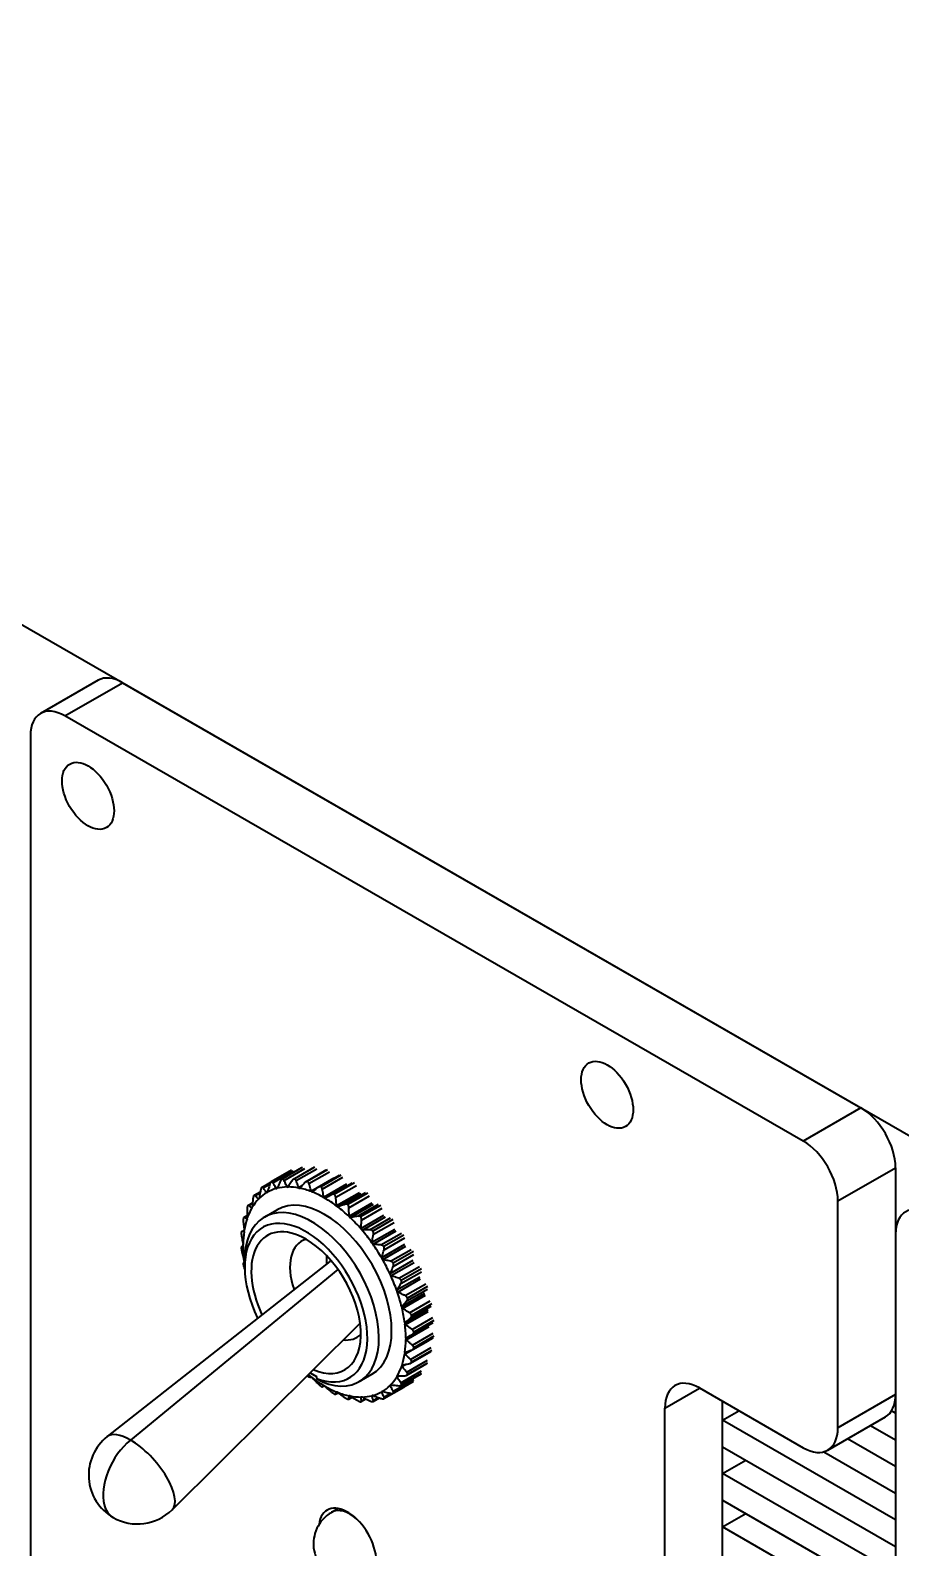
# Model space of a CAD drawing. Header units: millimetres. Extents: x 12 to 1415, y 12 to 997.
# Drawn here: x 996.9 to 1028.9, y 794.8 to 850.6 of the extents above; entities that cross this region are included whole.
import ezdxf

# ---------------------------------------------------------------- set-up
doc = ezdxf.new("R2010")
doc.units = ezdxf.units.MM
doc.header["$LTSCALE"] = 1.2
doc.layers.add('가시적인 것(ISO)', color=7, linetype='Continuous', lineweight=40)
doc.layers.add('가시적인 좁은 것(ISO)', color=7, linetype='Continuous', lineweight=35)

msp = doc.modelspace()

# ---------------------------------------------------------------- linework, layer by layer
at = {"layer": '가시적인 것(ISO)'}
for p, q in [((931.771, 866.114), (1064.141, 789.887)), ((999.391, 826.745), (997.27, 825.523)), ((1000.289, 826.657), (1027.442, 811.02)), ((1025.321, 809.799), (998.168, 825.435)), ((996.895, 824.696), (996.895, 655.337)), ((1005.755, 808.294), (1006.494, 808.719)), ((1006.496, 808.721), (1005.758, 808.296)), ((1006.145, 808.396), (1006.885, 808.822)), ((1006.9, 808.827), (1006.162, 808.402)), ((1006.572, 808.399), (1007.315, 808.826)), ((1007.345, 808.833), (1006.607, 808.408)), ((1007.027, 808.303), (1007.774, 808.733)), ((1007.82, 808.738), (1007.081, 808.313)), ((1028.715, 808.816), (1028.715, 806.372)), ((1005.407, 808.092), (1005.745, 808.287)), ((1007.499, 808.112), (1008.251, 808.545)), ((1008.313, 808.545), (1007.575, 808.119)), ((1007.975, 807.829), (1008.734, 808.266)), ((1008.812, 808.257), (1008.074, 807.832)), ((1005.123, 807.802), (1005.351, 807.934)), ((1009.305, 807.883), (1008.567, 807.458)), ((1026.594, 799.255), (1026.594, 807.594)), ((1004.749, 806.981), (1004.874, 807.053)), ((1004.901, 807.429), (1005.07, 807.526)), ((1005.505, 807.002), (1005.971, 807.271)), ((1009.78, 807.431), (1009.042, 807.006)), ((1004.668, 806.469), (1004.762, 806.523)), ((1010.225, 806.913), (1009.487, 806.487)), ((1010.629, 806.341), (1009.891, 805.916)), ((1028.715, 806.372), (1028.715, 637.013)), ((1007.905, 805.372), (999.726, 798.926)), ((1004.778, 805.154), (1004.778, 805.398)), ((1010.982, 805.729), (1010.244, 805.304)), ((1011.276, 805.093), (1010.537, 804.668)), ((1011.502, 804.448), (1010.764, 804.023)), ((1011.657, 803.81), (1010.918, 803.385)), ((1009.021, 803.105), (1002.109, 796.236)), ((1011.735, 803.195), (1010.996, 802.77)), ((1010.952, 802.13), (1011.704, 802.564)), ((1011.735, 802.618), (1010.996, 802.193)), ((1010.882, 801.625), (1011.63, 802.056)), ((1011.657, 802.093), (1010.918, 801.668)), ((1010.738, 801.182), (1011.481, 801.61)), ((1011.502, 801.633), (1010.764, 801.207)), ((1007.182, 801.277), (1007.417, 801.142)), ((1007.417, 801.142), (1007.417, 801.062)), ((1008.99, 800.95), (1009.457, 801.219)), ((1010.241, 800.524), (1010.98, 800.949)), ((1010.982, 800.951), (1010.244, 800.526)), ((1010.523, 800.812), (1011.263, 801.238)), ((1011.276, 801.249), (1010.537, 800.824)), ((1007.632, 800.763), (1007.691, 800.797)), ((1008.121, 800.488), (1008.215, 800.542)), ((1008.604, 800.303), (1008.73, 800.376)), ((1009.067, 800.213), (1009.237, 800.31)), ((1009.501, 800.219), (1009.731, 800.352)), ((1009.893, 800.322), (1010.631, 800.747)), ((1021.503, 800.715), (1025.321, 798.516)), ((1020.23, 624.466), (1020.23, 799.977)), ((1022.351, 799.53), (1022.351, 800.227)), ((1022.351, 625.687), (1022.351, 800.227)), ((1022.351, 799.53), (1022.956, 799.879)), ((1028.715, 799.79), (1028.568, 799.875)), ((1028.715, 795.866), (1022.351, 799.53)), ((1026.219, 798.428), (1028.341, 799.65)), ((1027.798, 799.337), (1028.715, 798.809)), ((1028.715, 797.828), (1026.946, 798.847)), ((1022.351, 798.549), (1028.715, 794.885)), ((1022.351, 797.568), (1022.351, 798.549)), ((1022.351, 797.568), (1023.203, 798.059)), ((1026.074, 798.368), (1028.715, 796.847)), ((1028.715, 793.904), (1022.351, 797.568)), ((1022.351, 796.587), (1028.715, 792.923)), ((1022.351, 795.606), (1022.351, 796.587)), ((1008.216, 796.281), (1007.974, 796.141)), ((1022.351, 795.606), (1023.203, 796.097)), ((1028.715, 791.941), (1022.351, 795.606))]:
    msp.add_line(p, q, dxfattribs=at)
for centre, radius, start, end in [((1009.793, 805.442), 2.01, 176.0066, 184.5852), ((1000.84, 797.513), 1.8, 128.2415, 240.064), ((1000.84, 797.513), 1.8, 240.064, 314.8186)]:
    msp.add_arc(centre, radius, start, end, dxfattribs=at)
for centre, major_axis, ratio, start_param, end_param in [((1000.289, 825.185), (-0.898, 1.56), 0.578093, 5.499721, 6.283185), ((998.168, 823.963), (-0.898, 1.56), 0.578093, 5.499721, 7.070517), ((1027.442, 809.549), (-0.898, 1.56), 0.578093, 3.928925, 5.499721), ((1025.321, 808.327), (0.898, -1.56), 0.578093, 0.787332, 2.358128), ((1007.714, 804.245), (-2.111, 3.666), 0.578093, 5.976671, 6.122328), ((1006.339, 808.158), (0.0299, -0.052), 0.578093, 5.556573, 6.385347), ((1007.714, 804.245), (-2.111, 3.666), 0.578093, 5.819591, 5.965249), ((1007.247, 803.976), (-1.743, 3.026), 0.578093, 2.513391, 7.070517), ((1007.714, 804.245), (-2.111, 3.666), 0.578093, 0.164724, 0.310382), ((1005.263, 807.715), (0.0299, -0.052), 0.578093, 6.027812, 6.856586), ((1007.714, 804.245), (-2.111, 3.666), 0.578093, 0.007645, 0.153302), ((1005.572, 807.955), (0.0299, -0.052), 0.578093, 5.870732, 6.699506), ((1007.714, 804.245), (-2.111, 3.666), 0.578093, 6.13375, 6.279408), ((1005.933, 808.104), (0.0299, -0.052), 0.578093, 5.713652, 6.542426), ((1007.714, 804.245), (-1.743, 3.026), 0.578093, 3.141593, 6.283185), ((1006.778, 808.115), (0.0299, -0.052), 0.578093, 5.399493, 6.228267), ((1007.714, 804.245), (-2.111, 3.666), 0.578093, 5.662512, 5.808169), ((1007.24, 807.978), (0.0299, -0.052), 0.578093, 5.242413, 6.071188), ((1007.714, 804.245), (-2.111, 3.666), 0.578093, 5.505432, 5.651089), ((1007.714, 807.748), (0.0299, -0.052), 0.578093, 5.085334, 5.914108), ((1007.714, 804.245), (-2.111, 3.666), 0.578093, 5.348352, 5.49401), ((1007.035, 803.854), (1.593, -2.766), 0.578093, 5.669711, 10.87186), ((1007.714, 804.245), (-2.111, 3.666), 0.578093, 0.321804, 0.467462), ((1005.014, 807.39), (0.0299, -0.052), 0.578093, 6.184891, 7.013665), ((1008.188, 807.432), (0.0299, -0.052), 0.578093, 4.928254, 5.757028), ((1007.714, 804.245), (-2.111, 3.666), 0.578093, 5.191273, 5.33693), ((1008.65, 807.037), (0.0299, -0.052), 0.578093, 4.771175, 5.599949), ((1007.714, 804.245), (-2.111, 3.666), 0.578093, 5.034193, 5.179851), ((1029.988, 805.64), (-0.898, 1.56), 0.578093, 5.499721, 7.070517), ((1007.714, 804.245), (2.111, -3.666), 0.578093, 3.777556, 3.923213), ((1004.722, 806.516), (0.0299, -0.052), 0.578093, 0.215865, 1.044639), ((1007.714, 804.245), (2.111, -3.666), 0.578093, 3.620476, 3.766134), ((1004.833, 806.987), (0.0299, -0.052), 0.578093, 0.058786, 0.88756), ((1007.035, 803.854), (-1.422, 2.47), 0.578093, 5.499721, 7.704882), ((1009.09, 806.574), (0.0299, -0.052), 0.578093, 4.614095, 5.442869), ((1007.714, 804.245), (-2.111, 3.666), 0.578093, 4.877113, 5.022771), ((1004.684, 805.989), (0.0299, -0.052), 0.578093, 0.372945, 1.201719), ((1007.714, 804.245), (2.111, -3.666), 0.578093, 3.934636, 4.080293), ((1007.884, 804.342), (-1.018, 1.768), 0.578093, 6.124504, 7.534505), ((1007.035, 803.854), (1.422, -2.47), 0.578093, 5.630523, 8.641314), ((1009.495, 806.053), (0.0299, -0.052), 0.578093, 4.457015, 5.285789), ((1007.714, 804.245), (-2.111, 3.666), 0.578093, 4.720034, 4.865691), ((1004.722, 805.42), (-0.0299, 0.052), 0.578093, 3.671617, 4.500391), ((1007.714, 804.245), (2.111, -3.666), 0.578093, 4.091715, 4.121261), ((1008.692, 804.466), (-0.796, 0.898), 0.409351, 6.148783, 6.259669), ((1009.857, 805.488), (0.0299, -0.052), 0.578093, 4.299936, 5.12871), ((1007.714, 804.245), (-2.111, 3.666), 0.578093, 4.562954, 4.708612), ((1010.165, 804.892), (0.0299, -0.052), 0.578093, 4.142856, 4.97163), ((1007.714, 804.245), (-2.111, 3.666), 0.578093, 4.405875, 4.551532), ((1010.414, 804.28), (0.0299, -0.052), 0.578093, 3.985776, 4.81455), ((1007.714, 804.245), (-2.111, 3.666), 0.578093, 4.248795, 4.394452), ((1010.596, 803.668), (0.0299, -0.052), 0.578093, 3.828697, 4.657471), ((1007.714, 804.245), (-2.111, 3.666), 0.578093, 4.091715, 4.237373), ((1010.707, 803.069), (0.0299, -0.052), 0.578093, 3.671617, 4.500391), ((1007.884, 804.342), (1.018, -1.768), 0.578093, 5.866062, 6.441867), ((1007.714, 804.245), (-2.111, 3.666), 0.578093, 3.934636, 4.080293), ((1010.744, 802.5), (-0.0299, 0.052), 0.578093, 0.372945, 1.201719), ((1007.714, 804.245), (-2.111, 3.666), 0.578093, 3.620476, 3.766134), ((1010.707, 801.973), (-0.0299, 0.052), 0.578093, 0.215865, 1.044639), ((1007.714, 804.245), (-2.111, 3.666), 0.578093, 3.777556, 3.923213), ((1007.714, 804.245), (2.111, -3.666), 0.578093, 0.321804, 0.467462), ((1010.596, 801.503), (-0.0299, 0.052), 0.578093, 0.058786, 0.88756), ((1007.714, 804.245), (2.111, -3.666), 0.578093, 5.296398, 5.33693), ((1007.24, 801.058), (-0.0299, 0.052), 0.578093, 4.928254, 5.757028), ((1007.714, 804.245), (2.111, -3.666), 0.578093, 5.348352, 5.49401), ((1007.714, 804.245), (2.111, -3.666), 0.578093, 0.164724, 0.310382), ((1010.414, 801.1), (-0.0299, 0.052), 0.578093, 6.184891, 7.013665), ((1021.503, 799.244), (-0.898, 1.56), 0.578093, 5.499721, 7.070517), ((1007.714, 800.742), (-0.0299, 0.052), 0.578093, 5.085334, 5.914108), ((1007.714, 804.245), (2.111, -3.666), 0.578093, 5.505432, 5.651089), ((1008.188, 800.512), (-0.0299, 0.052), 0.578093, 5.242413, 6.071188), ((1007.714, 804.245), (2.111, -3.666), 0.578093, 5.662512, 5.808169), ((1008.65, 800.374), (-0.0299, 0.052), 0.578093, 5.399493, 6.228267), ((1007.714, 804.245), (2.111, -3.666), 0.578093, 5.819591, 5.965249), ((1009.09, 800.331), (-0.0299, 0.052), 0.578093, 5.556573, 6.385347), ((1007.714, 804.245), (2.111, -3.666), 0.578093, 5.976671, 6.122328), ((1009.495, 800.385), (-0.0299, 0.052), 0.578093, 5.713652, 6.542426), ((1007.714, 804.245), (2.111, -3.666), 0.578093, 6.13375, 6.279408), ((1009.857, 800.534), (-0.0299, 0.052), 0.578093, 5.870732, 6.699506), ((1007.714, 804.245), (2.111, -3.666), 0.578093, 0.007645, 0.153302), ((1010.165, 800.774), (-0.0299, 0.052), 0.578093, 6.027812, 6.856586), ((1027.442, 801.21), (0.898, -1.56), 0.578093, 0, 0.787332), ((1025.321, 799.988), (0.898, -1.56), 0.578093, 5.499721, 7.070517), ((1008.563, 794.923), (-0.749, 1.3), 0.578093, 2.493727, 6.931051)]:
    msp.add_ellipse(centre, major_axis=major_axis, ratio=ratio, start_param=start_param, end_param=end_param, dxfattribs=at)
for centre in [(999.017, 822.494), (1018.109, 811.499)]:
    msp.add_ellipse(centre, major_axis=(-0.674, 1.17), ratio=0.578093, dxfattribs=at)
for points in [[(1005.461, 808.073), (1005.457, 808.079), (1005.448, 808.089), (1005.433, 808.097), (1005.419, 808.098), (1005.409, 808.094), (1005.405, 808.091)], [(1005.703, 808.213), (1005.693, 808.181), (1005.674, 808.117), (1005.646, 808.024), (1005.628, 807.964), (1005.619, 807.934)], [(1005.758, 808.296), (1005.753, 808.293), (1005.742, 808.285), (1005.727, 808.268), (1005.714, 808.244), (1005.707, 808.224), (1005.703, 808.213)], [(1005.819, 808.261), (1005.814, 808.268), (1005.805, 808.281), (1005.79, 808.293), (1005.774, 808.298), (1005.763, 808.297), (1005.758, 808.296)], [(1005.932, 808.063), (1005.919, 808.084), (1005.895, 808.127), (1005.857, 808.193), (1005.831, 808.238), (1005.819, 808.261)], [(1006.096, 808.334), (1006.082, 808.304), (1006.056, 808.245), (1006.017, 808.159), (1005.992, 808.103), (1005.98, 808.075)], [(1006.162, 808.402), (1006.156, 808.401), (1006.144, 808.396), (1006.126, 808.382), (1006.11, 808.362), (1006.1, 808.344), (1006.096, 808.334)], [(1006.225, 808.351), (1006.221, 808.36), (1006.212, 808.375), (1006.196, 808.392), (1006.179, 808.401), (1006.168, 808.402), (1006.162, 808.402)], [(1006.331, 808.122), (1006.319, 808.146), (1006.296, 808.196), (1006.261, 808.272), (1006.237, 808.325), (1006.225, 808.351)], [(1006.331, 808.122), (1006.332, 808.12), (1006.334, 808.116), (1006.337, 808.111), (1006.34, 808.109), (1006.341, 808.108)], [(1006.371, 808.108), (1006.373, 808.109), (1006.376, 808.112), (1006.38, 808.117), (1006.383, 808.121), (1006.384, 808.123)], [(1006.53, 808.355), (1006.513, 808.328), (1006.48, 808.275), (1006.431, 808.198), (1006.4, 808.147), (1006.384, 808.123)], [(1006.607, 808.408), (1006.6, 808.408), (1006.587, 808.406), (1006.567, 808.396), (1006.548, 808.38), (1006.536, 808.364), (1006.53, 808.355)], [(1006.67, 808.342), (1006.666, 808.351), (1006.658, 808.369), (1006.643, 808.389), (1006.625, 808.402), (1006.613, 808.407), (1006.607, 808.408)], [(1006.764, 808.086), (1006.753, 808.113), (1006.733, 808.168), (1006.702, 808.254), (1006.68, 808.312), (1006.67, 808.342)], [(1006.996, 808.276), (1006.975, 808.253), (1006.935, 808.207), (1006.877, 808.14), (1006.839, 808.096), (1006.821, 808.074)], [(1007.081, 808.313), (1007.075, 808.315), (1007.06, 808.315), (1007.038, 808.31), (1007.017, 808.297), (1007.002, 808.284), (1006.996, 808.276)], [(1007.143, 808.232), (1007.14, 808.243), (1007.133, 808.263), (1007.118, 808.286), (1007.101, 808.303), (1007.088, 808.311), (1007.081, 808.313)], [(1007.22, 807.955), (1007.212, 807.985), (1007.195, 808.045), (1007.169, 808.137), (1007.152, 808.2), (1007.143, 808.232)], [(1007.481, 808.1), (1007.458, 808.08), (1007.412, 808.042), (1007.344, 807.986), (1007.301, 807.95), (1007.28, 807.932)], [(1007.575, 808.119), (1007.568, 808.122), (1007.553, 808.126), (1007.529, 808.125), (1007.505, 808.116), (1007.489, 808.106), (1007.481, 808.1)], [(1007.632, 808.026), (1007.63, 808.038), (1007.624, 808.059), (1007.611, 808.085), (1007.594, 808.106), (1007.581, 808.116), (1007.575, 808.119)], [(1005.082, 807.688), (1005.08, 807.653), (1005.074, 807.584), (1005.067, 807.483), (1005.062, 807.417), (1005.06, 807.385)], [(1005.111, 807.793), (1005.108, 807.787), (1005.101, 807.775), (1005.093, 807.751), (1005.086, 807.722), (1005.083, 807.7), (1005.082, 807.688)], [(1005.162, 807.792), (1005.157, 807.797), (1005.149, 807.804), (1005.135, 807.807), (1005.123, 807.804), (1005.115, 807.797), (1005.111, 807.793)], [(1005.275, 807.666), (1005.262, 807.679), (1005.238, 807.707), (1005.2, 807.749), (1005.174, 807.777), (1005.162, 807.792)], [(1005.275, 807.666), (1005.276, 807.665), (1005.278, 807.663), (1005.281, 807.661), (1005.283, 807.661), (1005.284, 807.661)], [(1005.304, 807.681), (1005.305, 807.683), (1005.307, 807.687), (1005.308, 807.694), (1005.309, 807.699), (1005.31, 807.702)], [(1005.363, 807.996), (1005.357, 807.962), (1005.344, 807.895), (1005.327, 807.797), (1005.315, 807.733), (1005.31, 807.702)], [(1005.405, 808.091), (1005.4, 808.087), (1005.392, 808.077), (1005.38, 808.056), (1005.37, 808.029), (1005.365, 808.008), (1005.363, 807.996)], [(1005.577, 807.909), (1005.564, 807.927), (1005.539, 807.962), (1005.5, 808.017), (1005.474, 808.054), (1005.461, 808.073)], [(1005.577, 807.909), (1005.578, 807.908), (1005.58, 807.905), (1005.584, 807.903), (1005.586, 807.901), (1005.587, 807.901)], [(1005.611, 807.915), (1005.612, 807.917), (1005.614, 807.92), (1005.617, 807.927), (1005.618, 807.931), (1005.619, 807.934)], [(1005.932, 808.063), (1005.933, 808.061), (1005.935, 808.058), (1005.938, 808.054), (1005.941, 808.052), (1005.942, 808.051)], [(1005.97, 808.058), (1005.971, 808.06), (1005.974, 808.063), (1005.977, 808.069), (1005.979, 808.073), (1005.98, 808.075)], [(1006.764, 808.086), (1006.765, 808.084), (1006.766, 808.079), (1006.77, 808.074), (1006.772, 808.07), (1006.774, 808.069)], [(1006.806, 808.063), (1006.808, 808.063), (1006.811, 808.065), (1006.816, 808.069), (1006.819, 808.073), (1006.821, 808.074)], [(1007.22, 807.955), (1007.221, 807.953), (1007.223, 807.948), (1007.226, 807.942), (1007.228, 807.938), (1007.229, 807.936)], [(1007.263, 807.923), (1007.265, 807.924), (1007.269, 807.925), (1007.274, 807.928), (1007.278, 807.93), (1007.28, 807.932)], [(1007.689, 807.733), (1007.683, 807.765), (1007.67, 807.828), (1007.651, 807.926), (1007.639, 807.993), (1007.632, 808.026)], [(1007.689, 807.733), (1007.69, 807.731), (1007.691, 807.726), (1007.694, 807.719), (1007.696, 807.715), (1007.697, 807.713)], [(1007.731, 807.693), (1007.733, 807.693), (1007.737, 807.694), (1007.743, 807.696), (1007.747, 807.698), (1007.749, 807.699)], [(1007.975, 807.829), (1007.948, 807.814), (1007.897, 807.784), (1007.822, 807.741), (1007.773, 807.713), (1007.749, 807.699)], [(1008.074, 807.832), (1008.067, 807.836), (1008.052, 807.842), (1008.027, 807.845), (1008.001, 807.842), (1007.983, 807.834), (1007.975, 807.829)], [(1008.126, 807.728), (1008.124, 807.74), (1008.12, 807.762), (1008.109, 807.791), (1008.093, 807.815), (1008.081, 807.827), (1008.074, 807.832)], [(1008.159, 807.426), (1008.155, 807.458), (1008.148, 807.524), (1008.137, 807.624), (1008.129, 807.693), (1008.126, 807.728)], [(1004.763, 806.981), (1004.76, 806.983), (1004.753, 806.984), (1004.744, 806.978), (1004.736, 806.967), (1004.732, 806.955), (1004.73, 806.949)], [(1004.885, 807.409), (1004.882, 807.402), (1004.877, 807.388), (1004.872, 807.362), (1004.869, 807.331), (1004.869, 807.308), (1004.869, 807.296)], [(1004.869, 807.296), (1004.87, 807.261), (1004.871, 807.191), (1004.873, 807.089), (1004.875, 807.023), (1004.875, 806.99)], [(1004.875, 806.967), (1004.875, 806.969), (1004.875, 806.974), (1004.876, 806.982), (1004.876, 806.987), (1004.875, 806.99)], [(1004.927, 807.425), (1004.923, 807.428), (1004.915, 807.432), (1004.904, 807.431), (1004.893, 807.423), (1004.887, 807.414), (1004.885, 807.409)], [(1005.033, 807.338), (1005.021, 807.348), (1004.998, 807.366), (1004.963, 807.395), (1004.939, 807.415), (1004.927, 807.425)], [(1005.033, 807.338), (1005.034, 807.338), (1005.036, 807.336), (1005.039, 807.336), (1005.04, 807.336), (1005.041, 807.336)], [(1005.057, 807.362), (1005.057, 807.365), (1005.058, 807.369), (1005.059, 807.376), (1005.06, 807.382), (1005.06, 807.385)], [(1008.159, 807.426), (1008.159, 807.423), (1008.16, 807.418), (1008.162, 807.41), (1008.164, 807.406), (1008.165, 807.404)], [(1008.199, 807.378), (1008.201, 807.378), (1008.205, 807.378), (1008.212, 807.379), (1008.216, 807.38), (1008.218, 807.381)], [(1008.464, 807.472), (1008.435, 807.461), (1008.379, 807.44), (1008.297, 807.41), (1008.244, 807.39), (1008.218, 807.381)], [(1008.567, 807.458), (1008.56, 807.463), (1008.545, 807.472), (1008.52, 807.479), (1008.492, 807.48), (1008.473, 807.475), (1008.464, 807.472)], [(1008.611, 807.346), (1008.611, 807.358), (1008.609, 807.381), (1008.599, 807.411), (1008.585, 807.437), (1008.574, 807.451), (1008.567, 807.458)], [(1008.618, 807.04), (1008.617, 807.072), (1008.615, 807.139), (1008.613, 807.241), (1008.612, 807.311), (1008.611, 807.346)], [(1008.618, 807.04), (1008.618, 807.037), (1008.618, 807.031), (1008.62, 807.024), (1008.621, 807.019), (1008.622, 807.017)], [(1008.655, 806.986), (1008.657, 806.985), (1008.661, 806.985), (1008.668, 806.984), (1008.672, 806.985), (1008.675, 806.985)], [(1008.937, 807.036), (1008.907, 807.03), (1008.847, 807.018), (1008.759, 807.002), (1008.703, 806.991), (1008.675, 806.985)], [(1009.042, 807.006), (1009.035, 807.012), (1009.02, 807.023), (1008.995, 807.035), (1008.967, 807.039), (1008.947, 807.038), (1008.937, 807.036)], [(1009.077, 806.888), (1009.078, 806.9), (1009.077, 806.923), (1009.071, 806.955), (1009.059, 806.983), (1009.048, 806.999), (1009.042, 807.006)], [(1004.674, 806.471), (1004.671, 806.471), (1004.666, 806.469), (1004.66, 806.459), (1004.655, 806.444), (1004.653, 806.431), (1004.652, 806.423)], [(1004.652, 806.423), (1004.652, 806.415), (1004.652, 806.398), (1004.653, 806.369), (1004.657, 806.337), (1004.66, 806.314), (1004.662, 806.303)], [(1004.752, 806.465), (1004.743, 806.465), (1004.726, 806.467), (1004.7, 806.468), (1004.683, 806.47), (1004.674, 806.471)], [(1004.73, 806.949), (1004.729, 806.941), (1004.726, 806.925), (1004.725, 806.897), (1004.725, 806.865), (1004.727, 806.842), (1004.728, 806.831)], [(1004.728, 806.831), (1004.731, 806.796), (1004.739, 806.727), (1004.75, 806.626), (1004.757, 806.56), (1004.761, 806.528)], [(1004.752, 806.465), (1004.752, 806.465), (1004.754, 806.465), (1004.756, 806.466), (1004.757, 806.468), (1004.757, 806.469)], [(1004.763, 806.505), (1004.763, 806.507), (1004.762, 806.512), (1004.762, 806.52), (1004.761, 806.525), (1004.761, 806.528)], [(1004.857, 806.935), (1004.847, 806.94), (1004.826, 806.949), (1004.795, 806.965), (1004.774, 806.975), (1004.763, 806.981)], [(1004.857, 806.935), (1004.858, 806.934), (1004.86, 806.934), (1004.862, 806.934), (1004.863, 806.935), (1004.864, 806.936)], [(1009.054, 806.585), (1009.057, 806.617), (1009.061, 806.683), (1009.069, 806.784), (1009.074, 806.853), (1009.077, 806.888)], [(1009.054, 806.585), (1009.054, 806.582), (1009.054, 806.577), (1009.055, 806.569), (1009.056, 806.564), (1009.057, 806.562)], [(1009.087, 806.526), (1009.089, 806.525), (1009.094, 806.524), (1009.101, 806.523), (1009.105, 806.523), (1009.108, 806.523)], [(1009.382, 806.533), (1009.35, 806.532), (1009.288, 806.529), (1009.196, 806.526), (1009.137, 806.524), (1009.108, 806.523)], [(1009.487, 806.487), (1009.481, 806.495), (1009.466, 806.508), (1009.441, 806.523), (1009.413, 806.532), (1009.393, 806.533), (1009.382, 806.533)], [(1009.511, 806.367), (1009.513, 806.378), (1009.515, 806.401), (1009.511, 806.433), (1009.502, 806.462), (1009.492, 806.48), (1009.487, 806.487)], [(1004.662, 805.907), (1004.66, 805.906), (1004.657, 805.901), (1004.653, 805.888), (1004.652, 805.869), (1004.652, 805.854), (1004.652, 805.846)], [(1004.662, 806.303), (1004.669, 806.269), (1004.681, 806.202), (1004.7, 806.105), (1004.713, 806.041), (1004.719, 806.01)], [(1004.719, 805.94), (1004.713, 805.937), (1004.7, 805.929), (1004.681, 805.918), (1004.669, 805.911), (1004.662, 805.907)], [(1004.723, 805.987), (1004.723, 805.989), (1004.722, 805.994), (1004.721, 806.002), (1004.72, 806.007), (1004.719, 806.01)], [(1004.719, 805.94), (1004.72, 805.941), (1004.721, 805.942), (1004.722, 805.944), (1004.723, 805.946), (1004.723, 805.947)], [(1009.458, 806.073), (1009.458, 806.07), (1009.457, 806.065), (1009.457, 806.057), (1009.458, 806.052), (1009.458, 806.05)], [(1009.458, 806.073), (1009.464, 806.104), (1009.475, 806.168), (1009.493, 806.266), (1009.505, 806.333), (1009.511, 806.367)], [(1009.486, 806.01), (1009.488, 806.009), (1009.492, 806.007), (1009.499, 806.005), (1009.504, 806.004), (1009.507, 806.004)], [(1009.788, 805.975), (1009.756, 805.978), (1009.691, 805.985), (1009.598, 805.994), (1009.537, 806.001), (1009.507, 806.004)], [(1009.891, 805.916), (1009.885, 805.923), (1009.872, 805.938), (1009.848, 805.956), (1009.82, 805.969), (1009.799, 805.974), (1009.788, 805.975)], [(1009.903, 805.795), (1009.907, 805.805), (1009.911, 805.827), (1009.91, 805.859), (1009.904, 805.889), (1009.896, 805.907), (1009.891, 805.916)], [(1004.652, 805.846), (1004.653, 805.838), (1004.655, 805.819), (1004.66, 805.789), (1004.666, 805.758), (1004.671, 805.736), (1004.674, 805.725)], [(1004.674, 805.725), (1004.683, 805.693), (1004.7, 805.63), (1004.726, 805.538), (1004.743, 805.478), (1004.752, 805.448)], [(1004.761, 805.374), (1004.757, 805.367), (1004.75, 805.351), (1004.739, 805.328), (1004.731, 805.312), (1004.728, 805.304)], [(1004.757, 805.426), (1004.757, 805.428), (1004.756, 805.433), (1004.754, 805.441), (1004.752, 805.446), (1004.752, 805.448)], [(1004.761, 805.374), (1004.761, 805.375), (1004.762, 805.377), (1004.762, 805.38), (1004.763, 805.382), (1004.763, 805.384)], [(1009.819, 805.515), (1009.818, 805.513), (1009.817, 805.508), (1009.817, 805.5), (1009.817, 805.495), (1009.817, 805.493)], [(1009.819, 805.515), (1009.828, 805.545), (1009.846, 805.606), (1009.874, 805.699), (1009.893, 805.762), (1009.903, 805.795)], [(1009.841, 805.451), (1009.843, 805.45), (1009.847, 805.447), (1009.854, 805.444), (1009.859, 805.443), (1009.862, 805.442)], [(1010.145, 805.375), (1010.113, 805.383), (1010.048, 805.398), (1009.953, 805.42), (1009.892, 805.435), (1009.862, 805.442)], [(1010.244, 805.304), (1010.239, 805.312), (1010.227, 805.329), (1010.205, 805.349), (1010.177, 805.366), (1010.156, 805.373), (1010.145, 805.375)], [(1004.728, 805.304), (1004.727, 805.301), (1004.725, 805.293), (1004.725, 805.277), (1004.726, 805.256), (1004.729, 805.24), (1004.73, 805.231)], [(1004.73, 805.231), (1004.732, 805.222), (1004.736, 805.203), (1004.744, 805.174), (1004.753, 805.143), (1004.76, 805.123), (1004.763, 805.113)], [(1004.763, 805.113), (1004.769, 805.098), (1004.774, 805.083), (1004.779, 805.068)], [(1010.129, 804.927), (1010.128, 804.925), (1010.126, 804.92), (1010.124, 804.913), (1010.124, 804.908), (1010.124, 804.906)], [(1010.129, 804.927), (1010.141, 804.955), (1010.166, 805.011), (1010.204, 805.097), (1010.23, 805.156), (1010.244, 805.185)], [(1010.144, 804.862), (1010.146, 804.861), (1010.15, 804.857), (1010.156, 804.854), (1010.161, 804.851), (1010.164, 804.851)], [(1010.445, 804.749), (1010.413, 804.761), (1010.348, 804.784), (1010.255, 804.817), (1010.194, 804.84), (1010.164, 804.851)], [(1010.244, 805.185), (1010.248, 805.195), (1010.255, 805.216), (1010.258, 805.247), (1010.254, 805.276), (1010.248, 805.295), (1010.244, 805.304)], [(1010.537, 804.668), (1010.533, 804.677), (1010.523, 804.694), (1010.502, 804.717), (1010.476, 804.736), (1010.456, 804.745), (1010.445, 804.749)], [(1010.379, 804.322), (1010.377, 804.32), (1010.375, 804.315), (1010.373, 804.309), (1010.372, 804.304), (1010.371, 804.302)], [(1010.379, 804.322), (1010.394, 804.347), (1010.425, 804.397), (1010.474, 804.474), (1010.507, 804.527), (1010.524, 804.554)], [(1010.387, 804.258), (1010.389, 804.256), (1010.392, 804.253), (1010.399, 804.248), (1010.403, 804.246), (1010.406, 804.244)], [(1010.68, 804.112), (1010.648, 804.127), (1010.586, 804.157), (1010.494, 804.201), (1010.435, 804.23), (1010.406, 804.244)], [(1010.524, 804.554), (1010.53, 804.563), (1010.539, 804.582), (1010.545, 804.611), (1010.545, 804.64), (1010.54, 804.659), (1010.537, 804.668)], [(1010.563, 803.715), (1010.561, 803.713), (1010.559, 803.709), (1010.555, 803.703), (1010.554, 803.699), (1010.553, 803.697)], [(1010.563, 803.715), (1010.582, 803.736), (1010.619, 803.78), (1010.677, 803.847), (1010.717, 803.893), (1010.738, 803.917)], [(1010.564, 803.653), (1010.566, 803.651), (1010.569, 803.648), (1010.575, 803.643), (1010.579, 803.64), (1010.582, 803.638)], [(1010.844, 803.479), (1010.813, 803.497), (1010.753, 803.533), (1010.666, 803.586), (1010.609, 803.621), (1010.582, 803.638)], [(1010.764, 804.023), (1010.761, 804.032), (1010.752, 804.049), (1010.734, 804.074), (1010.71, 804.095), (1010.69, 804.107), (1010.68, 804.112)], [(1010.738, 803.917), (1010.745, 803.925), (1010.756, 803.941), (1010.765, 803.968), (1010.768, 803.996), (1010.766, 804.014), (1010.764, 804.023)], [(1010.677, 803.121), (1010.676, 803.119), (1010.672, 803.116), (1010.668, 803.111), (1010.666, 803.107), (1010.666, 803.105)], [(1010.677, 803.121), (1010.699, 803.139), (1010.742, 803.175), (1010.81, 803.231), (1010.856, 803.269), (1010.879, 803.289)], [(1010.918, 803.385), (1010.916, 803.394), (1010.91, 803.411), (1010.894, 803.436), (1010.872, 803.46), (1010.854, 803.473), (1010.844, 803.479)], [(1010.879, 803.289), (1010.887, 803.295), (1010.9, 803.309), (1010.913, 803.333), (1010.919, 803.359), (1010.919, 803.376), (1010.918, 803.385)], [(1010.671, 803.063), (1010.672, 803.061), (1010.675, 803.058), (1010.681, 803.052), (1010.685, 803.049), (1010.687, 803.047)], [(1010.933, 802.867), (1010.904, 802.887), (1010.848, 802.928), (1010.766, 802.988), (1010.713, 803.028), (1010.687, 803.047)], [(1010.719, 802.555), (1010.717, 802.554), (1010.713, 802.551), (1010.709, 802.547), (1010.706, 802.544), (1010.705, 802.542)], [(1010.719, 802.555), (1010.743, 802.569), (1010.792, 802.597), (1010.867, 802.64), (1010.918, 802.67), (1010.944, 802.685)], [(1010.996, 802.77), (1010.995, 802.778), (1010.991, 802.795), (1010.978, 802.821), (1010.959, 802.845), (1010.942, 802.86), (1010.933, 802.867)], [(1010.944, 802.685), (1010.953, 802.69), (1010.968, 802.702), (1010.985, 802.722), (1010.994, 802.745), (1010.996, 802.762), (1010.996, 802.77)], [(1010.666, 801.985), (1010.666, 801.983), (1010.668, 801.979), (1010.672, 801.973), (1010.676, 801.969), (1010.677, 801.967)], [(1010.687, 802.03), (1010.685, 802.03), (1010.681, 802.028), (1010.675, 802.024), (1010.672, 802.022), (1010.671, 802.02)], [(1010.879, 801.761), (1010.856, 801.785), (1010.81, 801.832), (1010.742, 801.9), (1010.699, 801.945), (1010.677, 801.967)], [(1010.687, 802.03), (1010.713, 802.04), (1010.766, 802.06), (1010.848, 802.09), (1010.904, 802.111), (1010.933, 802.122)], [(1010.705, 802.503), (1010.706, 802.501), (1010.709, 802.497), (1010.713, 802.491), (1010.717, 802.487), (1010.719, 802.485)], [(1010.944, 802.289), (1010.918, 802.312), (1010.867, 802.356), (1010.792, 802.422), (1010.743, 802.464), (1010.719, 802.485)], [(1010.933, 802.122), (1010.942, 802.125), (1010.959, 802.134), (1010.978, 802.151), (1010.991, 802.171), (1010.995, 802.185), (1010.996, 802.193)], [(1010.996, 802.193), (1010.996, 802.201), (1010.994, 802.217), (1010.985, 802.241), (1010.968, 802.266), (1010.953, 802.282), (1010.944, 802.289)], [(1010.553, 801.522), (1010.554, 801.52), (1010.555, 801.517), (1010.559, 801.511), (1010.561, 801.507), (1010.563, 801.505)], [(1010.738, 801.296), (1010.717, 801.32), (1010.677, 801.367), (1010.619, 801.437), (1010.582, 801.483), (1010.563, 801.505)], [(1010.582, 801.561), (1010.579, 801.56), (1010.575, 801.559), (1010.569, 801.557), (1010.566, 801.555), (1010.564, 801.554)], [(1010.582, 801.561), (1010.609, 801.566), (1010.666, 801.577), (1010.753, 801.594), (1010.813, 801.605), (1010.844, 801.611)], [(1010.844, 801.611), (1010.854, 801.613), (1010.872, 801.619), (1010.894, 801.632), (1010.91, 801.648), (1010.916, 801.661), (1010.918, 801.668)], [(1010.918, 801.668), (1010.919, 801.675), (1010.919, 801.689), (1010.913, 801.713), (1010.9, 801.737), (1010.887, 801.753), (1010.879, 801.761)], [(1007.072, 801.167), (1007.075, 801.164), (1007.078, 801.161), (1007.081, 801.159)], [(1007.081, 801.159), (1007.088, 801.153), (1007.101, 801.143), (1007.118, 801.131), (1007.133, 801.123), (1007.14, 801.121), (1007.143, 801.12)], [(1007.143, 801.12), (1007.152, 801.12), (1007.169, 801.118), (1007.195, 801.116), (1007.212, 801.115), (1007.22, 801.115)], [(1007.229, 801.111), (1007.228, 801.112), (1007.226, 801.113), (1007.223, 801.114), (1007.221, 801.115), (1007.22, 801.115)], [(1007.28, 801.07), (1007.278, 801.072), (1007.274, 801.075), (1007.269, 801.081), (1007.265, 801.084), (1007.263, 801.086)], [(1007.28, 801.07), (1007.301, 801.048), (1007.344, 801.003), (1007.412, 800.934), (1007.458, 800.887), (1007.481, 800.864)], [(1007.481, 800.864), (1007.489, 800.856), (1007.505, 800.84), (1007.529, 800.819), (1007.553, 800.8), (1007.568, 800.789), (1007.575, 800.784)], [(1010.371, 801.127), (1010.372, 801.125), (1010.373, 801.122), (1010.375, 801.116), (1010.377, 801.113), (1010.379, 801.111)], [(1010.524, 800.904), (1010.507, 800.928), (1010.474, 800.975), (1010.425, 801.043), (1010.394, 801.088), (1010.379, 801.111)], [(1010.406, 801.157), (1010.403, 801.157), (1010.399, 801.156), (1010.392, 801.155), (1010.389, 801.154), (1010.387, 801.153)], [(1010.406, 801.157), (1010.435, 801.158), (1010.494, 801.16), (1010.586, 801.163), (1010.648, 801.166), (1010.68, 801.167)], [(1010.537, 800.824), (1010.54, 800.829), (1010.545, 800.84), (1010.545, 800.859), (1010.539, 800.881), (1010.53, 800.896), (1010.524, 800.904)], [(1010.68, 801.167), (1010.69, 801.168), (1010.71, 801.17), (1010.734, 801.179), (1010.752, 801.191), (1010.761, 801.202), (1010.764, 801.207)], [(1010.764, 801.207), (1010.766, 801.214), (1010.768, 801.227), (1010.765, 801.248), (1010.756, 801.272), (1010.745, 801.288), (1010.738, 801.296)], [(1007.575, 800.784), (1007.581, 800.78), (1007.594, 800.772), (1007.611, 800.765), (1007.624, 800.761), (1007.63, 800.762), (1007.632, 800.763)], [(1007.632, 800.763), (1007.639, 800.767), (1007.651, 800.774), (1007.67, 800.785), (1007.683, 800.793), (1007.689, 800.797)], [(1007.697, 800.796), (1007.696, 800.797), (1007.694, 800.797), (1007.691, 800.797), (1007.69, 800.797), (1007.689, 800.797)], [(1007.749, 800.762), (1007.747, 800.764), (1007.743, 800.767), (1007.737, 800.772), (1007.733, 800.775), (1007.731, 800.777)], [(1007.749, 800.762), (1007.773, 800.741), (1007.822, 800.698), (1007.897, 800.633), (1007.948, 800.588), (1007.975, 800.566)], [(1007.975, 800.566), (1007.983, 800.558), (1008.001, 800.544), (1008.027, 800.525), (1008.052, 800.509), (1008.067, 800.5), (1008.074, 800.497)], [(1008.074, 800.497), (1008.081, 800.494), (1008.093, 800.489), (1008.109, 800.485), (1008.12, 800.486), (1008.124, 800.49), (1008.126, 800.493)], [(1008.126, 800.493), (1008.129, 800.501), (1008.137, 800.517), (1008.148, 800.54), (1008.155, 800.556), (1008.159, 800.563)], [(1008.165, 800.566), (1008.164, 800.566), (1008.162, 800.566), (1008.16, 800.565), (1008.159, 800.564), (1008.159, 800.563)], [(1008.218, 800.54), (1008.216, 800.542), (1008.212, 800.545), (1008.205, 800.549), (1008.201, 800.552), (1008.199, 800.553)], [(1008.218, 800.54), (1008.244, 800.521), (1008.297, 800.481), (1008.379, 800.421), (1008.435, 800.38), (1008.464, 800.36)], [(1008.464, 800.36), (1008.473, 800.353), (1008.492, 800.34), (1008.52, 800.324), (1008.545, 800.311), (1008.56, 800.305), (1008.567, 800.303)], [(1008.567, 800.303), (1008.574, 800.301), (1008.585, 800.299), (1008.599, 800.3), (1008.609, 800.305), (1008.611, 800.312), (1008.611, 800.316)], [(1008.611, 800.316), (1008.612, 800.328), (1008.613, 800.352), (1008.615, 800.387), (1008.617, 800.41), (1008.618, 800.421)], [(1008.622, 800.427), (1008.621, 800.426), (1008.62, 800.426), (1008.618, 800.424), (1008.618, 800.422), (1008.618, 800.421)], [(1008.675, 800.409), (1008.672, 800.411), (1008.668, 800.414), (1008.661, 800.417), (1008.657, 800.419), (1008.655, 800.42)], [(1008.675, 800.409), (1008.703, 800.392), (1008.759, 800.358), (1008.847, 800.305), (1008.907, 800.269), (1008.937, 800.251)], [(1009.057, 800.381), (1009.056, 800.381), (1009.055, 800.379), (1009.054, 800.376), (1009.054, 800.374), (1009.054, 800.373)], [(1009.077, 800.237), (1009.074, 800.253), (1009.069, 800.283), (1009.061, 800.328), (1009.057, 800.358), (1009.054, 800.373)], [(1009.108, 800.373), (1009.105, 800.375), (1009.101, 800.377), (1009.094, 800.38), (1009.089, 800.381), (1009.087, 800.382)], [(1009.108, 800.373), (1009.137, 800.359), (1009.196, 800.33), (1009.288, 800.286), (1009.35, 800.256), (1009.382, 800.241)], [(1009.458, 800.431), (1009.458, 800.43), (1009.457, 800.428), (1009.457, 800.424), (1009.458, 800.421), (1009.458, 800.42)], [(1009.511, 800.258), (1009.505, 800.277), (1009.493, 800.313), (1009.475, 800.367), (1009.464, 800.402), (1009.458, 800.42)], [(1009.507, 800.433), (1009.504, 800.434), (1009.499, 800.435), (1009.492, 800.437), (1009.488, 800.438), (1009.486, 800.438)], [(1009.507, 800.433), (1009.537, 800.422), (1009.598, 800.4), (1009.691, 800.366), (1009.756, 800.343), (1009.788, 800.331)], [(1009.788, 800.331), (1009.799, 800.328), (1009.82, 800.321), (1009.848, 800.317), (1009.872, 800.316), (1009.885, 800.319), (1009.891, 800.321)], [(1009.817, 800.574), (1009.817, 800.573), (1009.817, 800.571), (1009.817, 800.566), (1009.818, 800.563), (1009.819, 800.561)], [(1009.903, 800.379), (1009.893, 800.4), (1009.874, 800.441), (1009.846, 800.502), (1009.828, 800.542), (1009.819, 800.561)], [(1009.862, 800.586), (1009.859, 800.587), (1009.854, 800.588), (1009.847, 800.588), (1009.843, 800.588), (1009.841, 800.588)], [(1009.862, 800.586), (1009.892, 800.579), (1009.953, 800.564), (1010.048, 800.542), (1010.113, 800.527), (1010.145, 800.519)], [(1009.891, 800.321), (1009.896, 800.323), (1009.904, 800.329), (1009.91, 800.342), (1009.911, 800.359), (1009.907, 800.372), (1009.903, 800.379)], [(1010.124, 800.808), (1010.124, 800.807), (1010.124, 800.804), (1010.126, 800.799), (1010.128, 800.795), (1010.129, 800.793)], [(1010.244, 800.596), (1010.23, 800.619), (1010.204, 800.663), (1010.166, 800.729), (1010.141, 800.772), (1010.129, 800.793)], [(1010.164, 800.829), (1010.161, 800.83), (1010.156, 800.83), (1010.15, 800.83), (1010.146, 800.829), (1010.144, 800.829)], [(1010.145, 800.519), (1010.156, 800.517), (1010.177, 800.513), (1010.205, 800.513), (1010.227, 800.517), (1010.239, 800.522), (1010.244, 800.526)], [(1010.164, 800.829), (1010.194, 800.826), (1010.255, 800.82), (1010.348, 800.81), (1010.413, 800.804), (1010.445, 800.8)], [(1010.244, 800.526), (1010.248, 800.529), (1010.254, 800.538), (1010.258, 800.555), (1010.255, 800.574), (1010.248, 800.588), (1010.244, 800.596)], [(1010.445, 800.8), (1010.456, 800.799), (1010.476, 800.799), (1010.502, 800.803), (1010.523, 800.811), (1010.533, 800.819), (1010.537, 800.824)], [(1008.937, 800.251), (1008.947, 800.245), (1008.967, 800.234), (1008.995, 800.221), (1009.02, 800.212), (1009.035, 800.209), (1009.042, 800.208)], [(1009.042, 800.208), (1009.048, 800.208), (1009.059, 800.208), (1009.071, 800.214), (1009.077, 800.223), (1009.078, 800.232), (1009.077, 800.237)], [(1009.382, 800.241), (1009.393, 800.236), (1009.413, 800.227), (1009.441, 800.219), (1009.466, 800.214), (1009.481, 800.214), (1009.487, 800.214)], [(1009.487, 800.214), (1009.492, 800.215), (1009.502, 800.219), (1009.511, 800.228), (1009.515, 800.241), (1009.513, 800.252), (1009.511, 800.258)]]:
    msp.add_open_spline(points, degree=3, dxfattribs=at)
for points, knots in [([(1007.629, 800.936), (1007.605, 800.95), (1007.557, 800.978), (1007.487, 801.02), (1007.44, 801.048), (1007.417, 801.062)], [0, 0, 0, 0, 0.3333333, 0.6666667, 0.9999998, 0.9999998, 0.9999998, 0.9999998]), ([(1007.974, 796.141), (1007.851, 796.071), (1007.74, 795.98), (1007.556, 795.776), (1007.485, 795.663), (1007.373, 795.426), (1007.341, 795.305), (1007.301, 795.056), (1007.303, 794.936), (1007.331, 794.687), (1007.366, 794.57), (1007.466, 794.329), (1007.537, 794.212), (1007.729, 793.987), (1007.848, 793.876), (1008.162, 793.711), (1008.325, 793.649), (1008.677, 793.617), (1008.841, 793.625), (1009.115, 793.701), (1009.222, 793.745), (1009.321, 793.802)], [2.354261, 2.354261, 2.354261, 2.354261, 2.539261, 2.539261, 2.736733, 2.736733, 2.973072, 2.973072, 3.2821, 3.2821, 3.703179, 3.703179, 4.238326, 4.238326, 4.756496, 4.756496, 5.108856, 5.108856, 5.346356, 5.346356, 5.495853, 5.495853, 5.495853, 5.495853])]:
    msp.add_open_spline(points, degree=3, knots=knots, dxfattribs=at)
at = {"layer": '가시적인 좁은 것(ISO)'}
for p, q in [((998.168, 825.435), (1000.289, 826.657)), ((1027.442, 811.02), (1025.321, 809.799)), ((1005.819, 808.261), (1006.578, 808.698)), ((1006.225, 808.351), (1006.984, 808.788)), ((1006.67, 808.342), (1007.429, 808.779)), ((1007.143, 808.232), (1007.902, 808.67)), ((1026.594, 807.594), (1028.715, 808.816)), ((1005.461, 808.073), (1005.703, 808.212)), ((1006.331, 808.122), (1006.413, 808.17)), ((1006.764, 808.086), (1006.897, 808.162)), ((1007.22, 807.955), (1008.064, 808.441)), ((1007.632, 808.026), (1008.391, 808.464)), ((1007.689, 807.733), (1008.533, 808.219)), ((1008.126, 807.728), (1008.885, 808.166)), ((1005.162, 807.792), (1005.345, 807.897)), ((1005.275, 807.666), (1005.305, 807.684)), ((1005.577, 807.909), (1005.619, 807.934)), ((1005.932, 808.063), (1005.989, 808.096)), ((1008.159, 807.426), (1009.002, 807.911)), ((1008.218, 807.381), (1009.062, 807.866)), ((1008.464, 807.472), (1009.223, 807.909)), ((1008.611, 807.346), (1009.37, 807.783)), ((1004.763, 806.981), (1004.874, 807.045)), ((1004.927, 807.425), (1005.069, 807.506)), ((1005.033, 807.338), (1005.055, 807.351)), ((1008.618, 807.04), (1009.461, 807.525)), ((1008.675, 806.985), (1009.518, 807.471)), ((1008.937, 807.036), (1009.696, 807.473)), ((1009.054, 806.585), (1009.898, 807.071)), ((1009.077, 806.888), (1009.836, 807.326)), ((1009.108, 806.523), (1009.951, 807.008)), ((1004.674, 806.471), (1004.762, 806.521)), ((1004.752, 806.465), (1004.756, 806.468)), ((1004.857, 806.935), (1004.87, 806.942)), ((1009.382, 806.533), (1010.141, 806.97)), ((1009.458, 806.073), (1010.302, 806.558)), ((1009.507, 806.004), (1010.35, 806.49)), ((1009.511, 806.367), (1010.27, 806.804)), ((1009.788, 805.975), (1010.547, 806.412)), ((1009.819, 805.515), (1010.663, 806.001)), ((1009.862, 805.442), (1010.705, 805.928)), ((1009.903, 805.795), (1010.663, 806.232)), ((1010.129, 804.927), (1010.972, 805.413)), ((1010.145, 805.375), (1010.905, 805.813)), ((1010.164, 804.851), (1011.007, 805.336)), ((1010.244, 805.185), (1011.003, 805.623)), ((1008.209, 805.072), (1000.575, 798.8)), ((1010.379, 804.322), (1011.222, 804.807)), ((1010.445, 804.749), (1011.204, 805.186)), ((1010.524, 804.554), (1011.284, 804.991)), ((1010.406, 804.244), (1011.249, 804.73)), ((1010.563, 803.715), (1011.406, 804.2)), ((1010.68, 804.112), (1011.439, 804.549)), ((1010.738, 803.917), (1011.497, 804.354)), ((1010.582, 803.638), (1011.425, 804.124)), ((1010.844, 803.479), (1011.603, 803.917)), ((1010.879, 803.289), (1011.638, 803.726)), ((1010.677, 803.121), (1011.521, 803.607)), ((1010.687, 803.047), (1011.53, 803.533)), ((1010.933, 802.867), (1011.692, 803.304)), ((1010.944, 802.685), (1011.704, 803.122)), ((1010.719, 802.555), (1011.562, 803.04)), ((1010.719, 802.485), (1011.562, 802.971)), ((1010.944, 802.289), (1011.704, 802.727)), ((1010.677, 801.967), (1011.521, 802.453)), ((1010.879, 801.761), (1011.638, 802.199)), ((1010.563, 801.505), (1010.698, 801.583)), ((1010.738, 801.296), (1011.497, 801.733)), ((1010.244, 800.596), (1011.003, 801.033)), ((1010.379, 801.111), (1010.462, 801.159)), ((1010.524, 800.904), (1011.284, 801.341)), ((1007.632, 800.763), (1007.691, 800.797)), ((1008.126, 800.493), (1008.214, 800.543)), ((1008.159, 800.563), (1008.164, 800.566)), ((1008.611, 800.316), (1008.723, 800.38)), ((1008.618, 800.421), (1008.631, 800.429)), ((1009.054, 800.373), (1009.077, 800.385)), ((1009.077, 800.237), (1009.219, 800.319)), ((1009.458, 800.42), (1009.489, 800.438)), ((1009.511, 800.258), (1009.695, 800.364)), ((1009.819, 800.561), (1009.862, 800.586)), ((1009.903, 800.379), (1010.147, 800.519)), ((1010.129, 800.793), (1010.187, 800.827)), ((1020.23, 799.977), (1021.508, 800.712)), ((1028.715, 800.477), (1026.594, 799.255))]:
    msp.add_line(p, q, dxfattribs=at)
for centre, major_axis, ratio, start_param, end_param in [((1000.84, 797.513), (-0.898, -1.56), 0.578093, 4.134495, 5.757653), ((1000.904, 797.57), (-1.192, 1.346), 0.409351, 5.398602, 6.259669), ((1000.904, 797.57), (1.192, -1.346), 0.409351, 0.023516, 2.25701), ((1000.84, 797.513), (-0.898, -1.56), 0.578093, 5.757653, 6.283185), ((1008.647, 794.972), (-0.674, 1.17), 0.578093, 5.223794, 6.283185)]:
    msp.add_ellipse(centre, major_axis=major_axis, ratio=ratio, start_param=start_param, end_param=end_param, dxfattribs=at)

doc.saveas('drawing.dxf')
